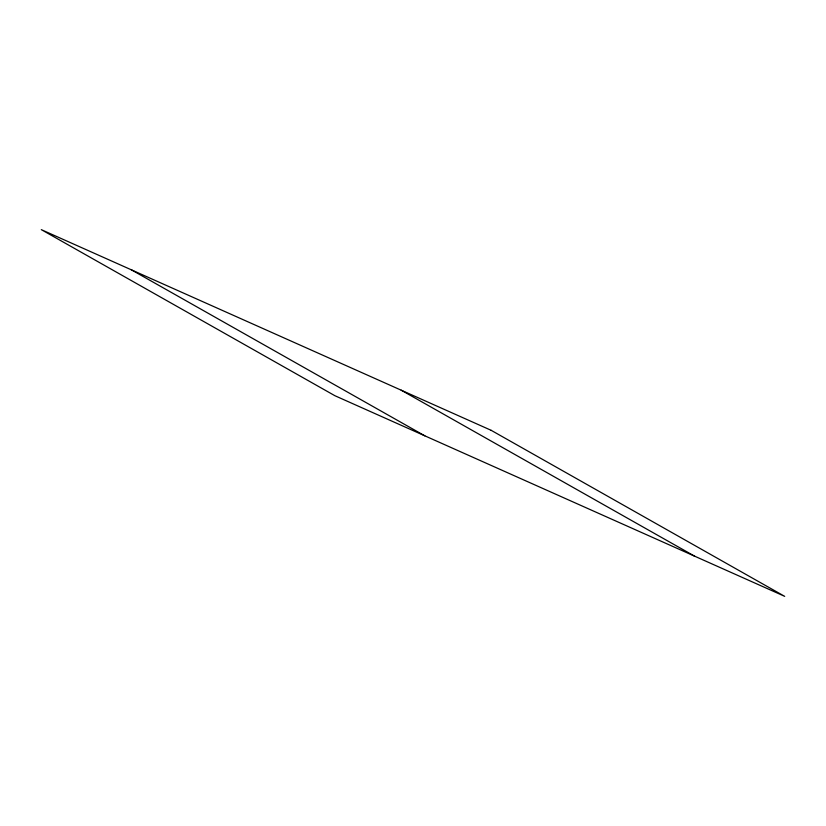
<?xml version="1.0" encoding="UTF-8"?>
<svg xmlns="http://www.w3.org/2000/svg" width="826" height="826" viewBox="0 0 826 826"><rect width="100%" height="100%" fill="white"/><g stroke="black" fill="none" stroke-linecap="round" stroke-linejoin="round"><path stroke-width="1.24" d="M401.168 390.171L694.728 556.228M131.272 269.772L424.832 435.829M491.14 430.305L41.3 229.649L334.86 395.695L784.7 596.351L491.14 430.305"/></g></svg>
